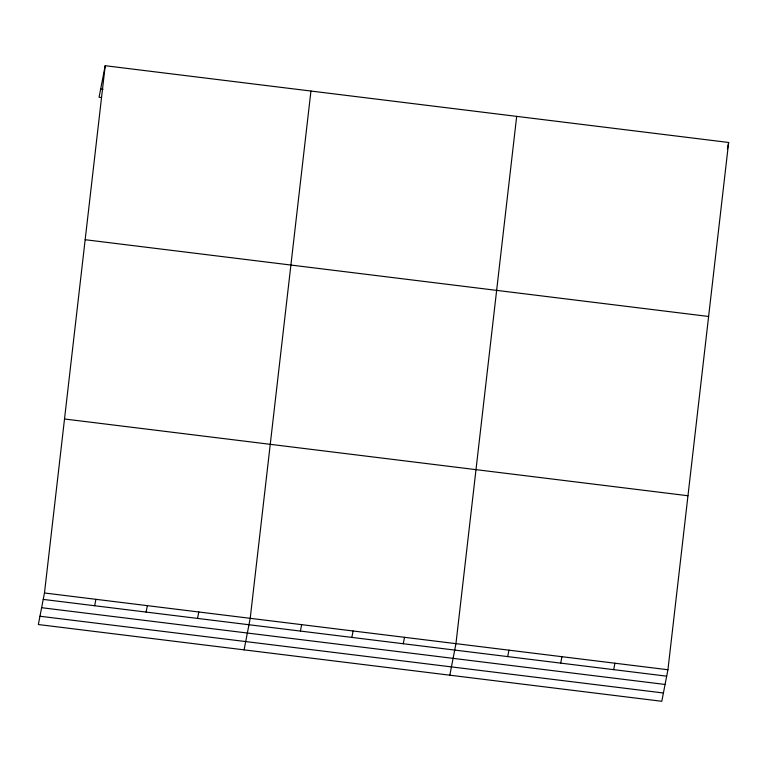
<?xml version="1.0" encoding="UTF-8"?>
<svg xmlns="http://www.w3.org/2000/svg" width="767" height="767" viewBox="0 0 767 767"><rect width="100%" height="100%" fill="white"/><g stroke="black" fill="none" stroke-linecap="round" stroke-linejoin="round"><path stroke-width="1.15" d="M44.476 592.987L105.204 65.713L728.65 142.47L667.932 669.744L661.796 701.287L38.35 624.53L44.476 592.987L667.932 669.744M310.942 91.043L250.215 618.317L244.088 649.86M516.68 116.373L455.953 643.647L449.826 675.19M105.204 65.713L99.068 97.256L101.407 97.543M94.667 605.748L95.913 599.324M146.104 612.076L147.35 605.652M197.531 618.413L198.787 611.989M300.405 631.078L301.652 624.654M351.842 637.406L353.088 630.982M403.269 643.743L404.525 637.319M507.696 656.6L508.952 650.167M560.696 663.119L561.943 656.696M613.686 669.649L614.933 663.215M727.404 148.903L728.65 142.47M100.688 88.972L103.018 89.26M85.166 239.716L708.612 316.474M64.514 418.993L687.97 495.741M43.23 599.411L666.676 676.168M41.619 607.704L665.066 684.461M39.961 616.237L663.407 692.994"/></g></svg>
